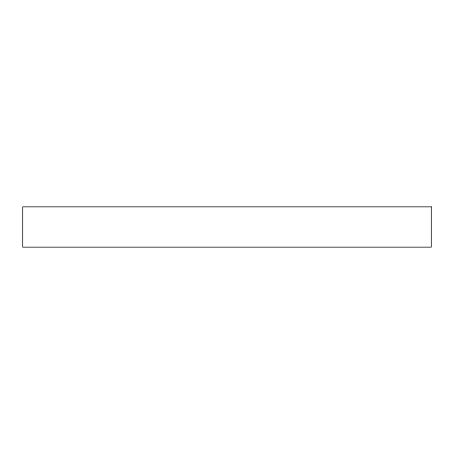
<?xml version="1.0" encoding="UTF-8"?>
<svg xmlns="http://www.w3.org/2000/svg" width="454" height="454" viewBox="0 0 454 454"><rect width="100%" height="100%" fill="white"/><g stroke="black" fill="none" stroke-linecap="round" stroke-linejoin="round"><path stroke-width="0.68" d="M431.3 206.837L22.7 206.837L22.7 247.163L431.3 247.163L431.3 206.837"/></g></svg>
